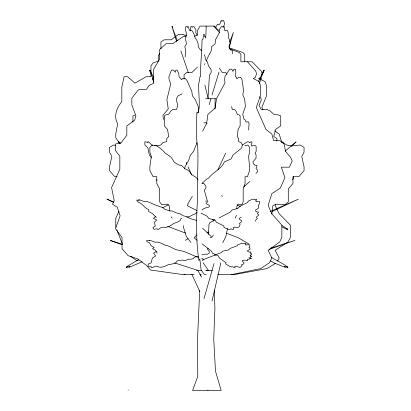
<?xml version="1.0" encoding="UTF-8"?>
<svg xmlns="http://www.w3.org/2000/svg" width="411" height="411" viewBox="0 0 411 411"><rect width="100%" height="100%" fill="white"/><g stroke="black" fill="none" stroke-linecap="round" stroke-linejoin="round"><path stroke-width="0.62" d="M232.369 53.646L232.189 50.147L230.864 50.091L230.52 49.243L229.78 48.837L229.025 46.618L230.17 43.15L229.569 39.81L228.578 37.992L228.814 36.004L227.802 31.169L227.119 30.229L226.045 30.229L225.136 30.83L224.365 29.684L224.252 26.54L223.569 26.54L223.065 27.501L222.423 26.54L221.375 26.54L219.263 29.679L219.412 32.608L215.585 39.646L215.087 43.843L211.686 46.674L211.269 50.723L207.606 57.679L206.291 61.018M199.7 290.469L197.521 339.013L197.773 376.461L192.584 390.45L221.164 390.45L215.467 371.092L213.741 339.013L214.917 308.882L214.342 290.407M200.357 275.781L200.419 274.502M198.282 112.784L198.549 107.394L195.461 99.909L192.43 95.825L191.798 91.365L187.041 80.52L185.12 78.414L182.941 78.414L181.426 79.765L180.835 78.414L179.211 77.191L178.687 73.471L177.233 70.137L175.841 70.137L175.358 72.295L173.514 70.137L171.382 70.137L168.834 77.186L169.255 80.155L170.776 83.757L166.912 99.554L168.248 108.972L162.91 115.327L163.568 119.565M236.808 208.737L236.962 205.716L238.18 204.159L241.786 204.77L243.178 201.986L243.178 188.942L245.054 183.542L245.054 176.709L247.427 176.709L249.539 170.622L249.539 166.722L248.598 156.509L249.539 152.127L249.539 147.369L247.967 145.047L244.838 145.813M208.475 234.337L208.994 224.385L209.6 223.764L209.353 223.039L214.845 219.808M206.178 26.088L205.932 34.925L205.469 38.151L205.038 36.456L204.493 36.456L204.236 34.37L203.661 34.37L202.823 39.8L202.027 39.8C201.919 52.187 200.363 64.337 200.527 76.713L199.987 76.713L199.345 81.604L198.708 83.15C198.369 91.761 199.751 100.305 199.068 108.889L198.528 109.624L198.153 112.27L197.619 113.035L196.9 112.27C196.417 122.766 196.253 133.411 197.023 143.932L197.573 143.932C198.662 162.874 196.895 181.816 197.434 200.774C196.15 220.645 195.934 240.789 198.909 260.507L199.813 258.838L201.128 269.996L204.416 274.584L206.26 274.584M248.67 130.02L249.045 123.952L248.701 122.165L248.039 121.748L246.04 122.041L245.449 120.135L244.011 119.231L242.752 114.248L245.439 106.464L244.607 98.979L242.824 94.895L243.523 90.435L242.038 79.59L240.764 77.484L238.616 77.484L236.721 78.83L236.541 77.484L235.298 76.261L235.878 72.541L235.436 69.207L234.059 69.207L232.945 71.365L231.763 69.207L229.657 69.207L225.058 76.251L224.591 79.225L225.028 82.827L216.54 98.619L215.071 108.042L207.92 114.392L206.625 123.475L202.551 131.279M185.15 57.047L185.736 50.723L184.78 46.674L186.532 43.843L185.587 39.646L186.337 32.608L185.294 29.679L185.942 26.54L186.758 26.54L187.565 27.501L187.647 26.54L188.181 26.54L189.26 29.684L190.226 30.83L190.745 30.229L191.577 30.229C193.386 32.418 194.598 35.212 195.174 37.992C197.198 40.406 198.503 43.427 198.256 46.618L199.546 48.837L200.784 50.091L201.837 50.147M271.81 214.167L272.863 205.716L275.889 204.159L284.828 204.77L288.286 201.986L288.286 188.942L292.935 183.542L292.935 176.709L298.818 176.709L304.058 170.622L304.058 166.722L301.731 156.509L304.058 152.127L304.058 147.369L300.158 145.047L292.396 145.813L286.667 145.047L282.676 142.401L281.514 142.257M184.662 168.906L185.022 166.614L188.572 160.665L190.201 155.409L193.458 151.572L197.049 142.648M227.463 228.578L225.886 236.515L222.757 242.762M162.802 207.694L168.556 204.735M189.969 30.83L190.771 29.684L190.601 28.025L190.935 26.54L191.629 26.54L192.122 27.501L192.795 26.54L193.858 26.54L195.955 29.679L195.759 32.608L197.213 35.315M186.147 36.004L186.424 34.796M211.994 301.171L220.65 263.77L220.178 262.824M203.995 298.638L214.033 263.533M209.178 104.666L210.935 98.65M211.994 95.033L219.022 72.048M229.163 47.404L233.366 32.464L229.734 42.05M275.519 204.216L275.108 205.392L279.182 213.741L290.361 225.141L290.361 237.563L287.977 241.94L275.108 250.33L279.228 257.99L277.553 261.067M261.36 75.932L262.002 74.293M208.033 248.177L207.56 249.369L209.461 251.804L209.153 253.13L207.288 254.337L205.505 254.044L201.847 254.882M212.523 236.849L213.232 235.061M259.341 83.376L261.268 78.414L260.338 79.765L261.288 77.191L264.258 70.137L263.127 72.295L263.739 70.137L258.452 81.702M217.887 169.841L225.675 153.051M118.933 211.29L115.768 218.303L115.768 227.196M223.61 26.617L224.596 23.689L223.646 20.55L222.726 20.55L221.878 21.511L221.719 20.55L221.113 20.55L220.106 23.694L219.089 24.84L218.467 24.239L217.522 24.239L215.626 27.326M292.709 179.777L293.778 177.588L293.331 176.422M235.159 218.005L236.474 215.374M192.302 196.371L187.719 204.067L188.115 204.673L187.329 205.372L187.678 205.911C190.781 207.504 193.756 208.978 196.843 210.535M159.607 53.651L158.281 55.526L158.281 61.116L152.954 63.032L150.96 65.842L150.96 76.713L146.167 76.713L134.911 83.15L127.631 76.713L124.091 76.713L121.826 87.024L121.826 101.62C116.796 107.518 113.251 116.513 117.68 123.732L115.768 133.945L115.768 137.844L119.349 142.915M255.919 173.524L257.61 171.613L257.425 169.877L256.053 168.762L257.024 166.08L256.937 165.289L254.774 165.232L254.501 164.39L253.417 163.989L252.929 161.785L255.986 158.343L256.12 155.034L255.108 153.226L256.166 151.253L256.14 146.46L255.329 145.525L253.566 145.525L251.866 146.126L251.866 145.525L250.987 144.985L251.866 143.341L251.866 141.867L250.741 141.867L249.59 142.823L248.861 141.867L247.139 141.867L242.603 144.985L241.894 146.301L241.858 147.888L233.181 154.875L230.946 159.042L224.396 161.852C221.498 169.224 213.001 171.998 208.485 178.292C205.551 179.093 204.344 181.888 201.965 183.44M204.272 64.527L205.032 63.674M291.795 146.146L292.427 145.525L291.533 146.126L296.136 141.867L285.054 151.176M197.408 67.147L191.824 72.577L186.532 72.577L184.082 74.689L184.082 79.004M201.991 209.985L202.906 209.107L206.224 207.694L208.151 207.519L209.492 206.23L209.214 205.187L206.214 203.825L206.039 200.655M243.62 186.959L249.796 181.539M155.8 216.289L153.473 218.431L156.745 220.008L154.428 222.233L155.271 226.04L152.871 227.581L153.889 229.292L157.264 228.819L157.346 229.343L158.425 229.359L160.922 227.699L162.987 227.113C166.799 228.377 170.832 225.639 173.709 223.414L176.612 222.479L180.028 220.733L180.789 218.873L181.919 218.411M197.141 234.953L194.742 236.952L195.014 237.517L194.115 237.871L197.218 240.271M197.039 212.194L196.232 212.728L195.811 213.761C192.492 214.265 190.057 217.203 186.738 217.116M202.346 260.461L203.383 259.798L203.008 259.007L201.678 258.252M156.252 251.527L153.596 253.176L155.625 255.94L152.409 258.026L151.114 262.845L148.191 264.078L148.171 266.41L149.604 266.873L151.376 266.729L151.171 267.376L152.106 267.679L155.173 266.333L157.295 266.169L157.983 266.837C161.528 268.07 165.566 266.21 168.654 264.509L171.7 264.139L175.62 262.927L177.275 260.882L180.367 260.23L183.013 260.153L184.878 260.713L188.377 259.238L190.879 259.213L193.155 258.642L194.074 257.507L195.564 256.854L198.061 256.634M138.666 259.629L127.009 266.41L126.686 266.873L127.405 266.729L126.12 267.679L129.938 266.169L128.751 267.309L129.434 267.196L142.206 261.756M275.622 263.271L266.903 268.594L234.357 274.584L217.738 274.584M185.361 240.327L188.063 238.714M219.042 218L230.073 212.184L232.138 210L237.774 208.495L239.998 206.235L247.776 202.464L247.956 201.596L248.66 200.881L252.673 199.201L254.085 199.212L254.594 199.736L256.551 199.222L256.413 200.029L255.534 200.922L256.207 201.22L256.151 201.544L259.043 201.236L259.618 201.744L259.192 204.359L258.134 205.433L258.796 206.42L258.37 208.223L255.544 210.088L255.734 211.29L256.582 211.516L256.726 211.973L258.498 212.014L257.445 213.905L258.462 214.516L258.452 215.467L256.885 216.499L256.392 217.321L257.42 218.452L255.663 220.234L255.74 221.216M272.195 211.516L298.258 199.222L270.233 211.454M182.068 93.893L178.035 95.809L176.525 98.619L176.525 100.515L177.814 105.37L176.525 109.49L172.892 109.49L170.878 111.016L168.618 114.381L165.623 114.982L164.369 115.928L164.369 125.869L167.524 129.403L168.695 136.509L166.768 138.564L166.768 141.672L163.157 142.401L160.675 145.047L157.12 145.813L152.296 145.047L149.871 147.369L149.871 152.127L151.32 156.509L149.871 166.722L149.871 170.622L153.128 176.709L156.786 176.709L156.786 183.542L159.674 188.942L159.674 201.986L161.821 204.77L167.375 204.159L169.255 205.716L169.676 211.151M134.952 114.982L132.933 115.928L132.933 122.144M260.173 77.807L258.524 78.532L259.608 79.03M194.547 36.24L197.604 34.925L197.604 30.265L200.018 26.088L214.424 26.088L218.791 30.501M269.226 249.385L294.913 240.409L270.736 248.198M202.628 259.922L221.262 252.59L222.896 251.07L228.434 249.96L230.217 248.383L237.445 245.691L237.424 245.1L237.984 244.602L241.786 243.394L243.929 243.728L245.85 243.348L245.901 243.898L245.197 244.519L245.994 244.93L248.948 244.673L249.677 245.013L249.862 246.8L249.015 247.545L249.945 248.208L249.939 249.441L247.427 250.751L247.92 251.568L249.128 252.015L250.993 252.015L250.345 253.32L251.563 253.721L251.779 254.363L250.386 255.092L250.073 255.663L251.424 256.413L250.011 257.656L250.489 258.653L251.871 258.776M138.507 260.122L136.657 260.507L130.611 256.269M231.557 274.584L260.79 268.594L269.595 262.603L271.856 257.99L268.152 250.33L279.711 241.94L281.854 237.563L281.854 225.141L271.81 213.741L268.152 205.392L271.856 193.612L280.379 187.997L284.921 177.588L281.35 167.174L289.457 167.174L292.206 160.876L290.464 157.249L285.558 151.397L284.099 144.02L279.999 140.706L273.659 140.706L271.856 134.12L265.902 129.311L256.274 107.435L260.312 96.133L260.312 85.226L259.105 81.527L253.258 78.532L255.236 77.566L256.572 73.749L255.683 71.021L247.479 61.768M241.324 217.522L240.075 217.717L239.058 218.873L241.54 220.733L240.933 222.479L239.438 223.414L240.127 224.473L239.002 226.995L237.928 227.478L234.362 227.113L233.16 227.699L233.731 228.578L233.397 229.359L232.194 229.343L231.182 228.819L230.186 229.312L228.341 229.292L224.201 227.581L223.743 226.877L224.067 226.04L216.381 222.233L214.938 220.008L208.577 218.431L207.293 216.289L201.046 213.109M203.835 122.976L205.767 122.684L206.563 123.1L207.005 123.994M210.057 237.466L211.963 237.234L202.536 228.167M205.968 270.536L212.235 270.459M205.49 98.748L207.976 98.748L209.435 75.249L211.033 72.804L211.259 70.887L210.715 68.457L209.78 68.077L208.274 65.359L207.529 62.046C204.884 60.289 205.808 57.067 204.272 54.771M215.878 98.748L208.31 98.748L204.863 85.175M154.526 145.525L155.964 145.525C159.463 147.436 162.761 150.046 165.186 153.226C168.746 155.271 172.563 157.66 173.858 161.785L176.946 163.989L179.571 165.232L181.405 165.289L184.924 168.762L187.401 169.877L189.677 171.613C190.868 175.918 196.34 175.959 198.056 179.91M117.135 176.709L114.772 176.709L109.511 170.622L109.511 166.722L111.849 156.509L109.511 152.127L109.511 147.369L113.426 145.047L115.825 145.283M207.17 232.153L209.05 232.153M194.187 274.584L182.772 274.584L150.477 269.996L146.511 265.408L137.603 258.838L128.15 255.683L122.036 248.794L122.036 237.609L115.512 228.634L120.11 215.78L117.305 207.201L112.486 204.267L114.243 200.774L111.576 187.586L119.837 169.209L119.837 156.165L115.589 150.765L115.589 143.932L121.05 142.869L126.829 135.229L126.829 125.91L134.726 120.084L135.907 115.794L131.849 104.975L131.849 98.142L138.127 90.158L140.038 89.315L146.516 89.315L149.178 85.298L153.591 83.361L153.591 69.382L159.591 59.225L159.591 49.597L166.116 43.658L172.61 43.658L183.496 36.456L185.875 36.456L183.625 34.37L178.538 34.37L171.161 39.8L164.174 39.8L160.937 41.907L160.937 48.693M199.9 274.584L201.169 274.584M177.367 40.925L172.004 26.54L176.581 41.444M196.494 270.397L201.544 270.433M205.968 270.469L208.49 270.489L203.229 262.835M183.969 274.389L185.227 274.584M197.676 270.325L174.67 262.932M202.084 183.075L203.841 183.45L205.726 185.864L206.081 187.77L204.282 190.195L207.771 202.469M122.483 244.375L110.42 240.497L122.041 244.725M198.508 257.45C191.824 255.318 185.715 251.321 178.775 250.289C173.848 249.703 170.39 245.927 165.433 245.223C162.232 243.826 158.589 241.391 154.998 242.207L150.185 240.409L149.352 240.404L149.583 240.8L146.696 240.384L146.876 241.673L149.619 242.896L151.13 245.793L154.192 247.54L152.548 248.691L155.579 250.376L157.218 253.243M228.999 47.743L242.942 52.521L244.745 54.344L244.745 61.768M167.616 226.389L185.556 233.063M226.214 233.099L238.58 237.871L248.804 243.985M229.297 48.719L239.269 52.521L240.887 54.344L240.887 61.768L252.082 61.768L261.226 71.021L262.213 73.749M152.681 145.345L151.757 144.985L148.669 141.867L147.755 141.867L147.981 142.823L146.218 141.867L144.811 141.867L144.913 144.985L147.857 147.888L149.306 154.875L151.479 157.654M113.477 202.037L106.942 199.14L113.302 202.197M260.692 79.529L265.033 81.527L266.374 85.226L266.374 96.133L261.884 107.435L263.009 109.737M240.476 206.63L237.178 204.904M271.27 257.24C276.552 260.636 282.485 263.122 287.459 266.873L286.744 266.729L288.034 267.679L284.227 266.169L285.424 267.309L284.746 267.196L274.091 262.927L270.433 260.882M281.977 226.877L286.996 229.292L287.33 229.312L286.611 228.819L287.916 229.359L281.895 225.418M196.448 220.615L195.071 219.849L193.668 219.772L190 218.477L186.871 216.731L183.404 215.821L180.306 213.982L175.795 212.687L171.916 210.91L170.591 211.038L165.16 209.466L162.581 207.555L155.605 205.094L147.647 201.683L145.997 201.277L144.97 201.405L144.739 201.816L139.355 199.72L138.702 199.797L139.237 200.347L136.606 200.049L137.906 201.909C142.437 203.296 144.338 208.182 148.9 209.661L148.648 211.511L152.527 213.638L156.386 217.63M221.55 195.698L222.634 196.34M274.64 130.79L279.228 134.12L281.242 140.706L283.282 143.033M120.834 143.424L118.871 141.867L118.589 141.867L119.447 142.823L118.101 141.867L119.611 143.341M202.007 243.81L211.578 251.193L212.436 253.176L218.349 255.94L219.346 258.026L226.142 262.845L225.675 263.42L225.988 264.078L229.713 266.41L231.506 266.873L232.569 266.729L234.63 267.679L235.102 267.155L234.707 266.333L235.986 266.169L239.392 267.309L240.533 267.196L242.089 265.501L241.617 264.509L243.24 264.139L244.155 262.927L242.074 260.882L243.281 260.23L245.09 260.153L247.355 260.713L247.694 260.456L247.54 259.238L249.323 259.213L250.068 258.642L248.917 257.507M156.057 179.561L156.966 180.383M213.658 26.088L219.536 32.705M259.541 96.744L261.165 98.619L261.165 100.515L259.089 105.37L261.165 109.49L267.011 109.49L270.253 111.016L273.89 114.381L278.715 114.982L280.728 115.928L280.728 125.869L275.647 129.403L273.762 136.509L276.87 138.564L276.87 141.05M171.099 216.792L172.194 218.215M190.961 242.536L186.317 236.515L183.327 226.744L183.327 225.577M227.021 74.268L225.747 72.577L222.31 72.577L219.346 68.134M242.526 145.047L240.918 142.401L238.575 141.672L238.575 138.564L237.322 136.509L238.082 129.403L240.132 125.869L240.132 115.928L239.32 114.982L237.373 114.381L235.909 111.016L234.599 109.49L232.241 109.49L231.645 106.547M197.897 270.505L201.626 277.23M191.814 175.029L188.012 166.897M250.633 255.426L251.157 256.526M212.775 219.407L213.586 221.144M191.824 274.255L199.89 291.697M153.889 78.177L150.061 70.137L150.637 72.295L149.486 70.137L153.38 79.765L152.414 78.414L153.858 82.236M116.94 230.139L122.329 243.677M186.245 162.211L186.83 164.169M172.075 26.54L172.435 27.501L172.147 26.54M180.891 50.943L188.356 72.804M215.081 98.681L215.081 108.925M215.081 254.255L215.081 255.534M207.93 389.936L207.93 390.25M128.17 389.936L128.17 390.25"/></g></svg>
